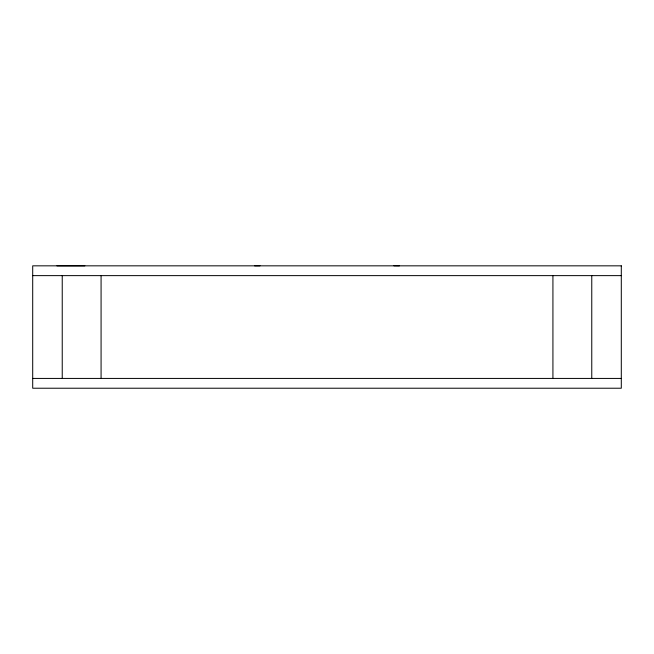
<?xml version="1.0" encoding="UTF-8"?>
<svg xmlns="http://www.w3.org/2000/svg" width="654" height="654" viewBox="0 0 654 654"><rect width="100%" height="100%" fill="white"/><g stroke="black" fill="none" stroke-linecap="round" stroke-linejoin="round"><path stroke-width="0.98" d="M254.635 265.835L260.03 265.802M32.7 275.628L621.3 275.628M32.7 378.429L621.3 378.429M56.939 265.835L84.873 265.835M393.904 265.777L399.365 265.835M591.764 275.628L591.764 378.429M552.924 275.628L552.924 378.429M101.076 275.628L101.076 378.429M62.236 275.628L62.236 378.429M621.3 265.835L32.7 265.835L32.7 388.223L621.3 388.223L621.3 265.835"/></g></svg>
